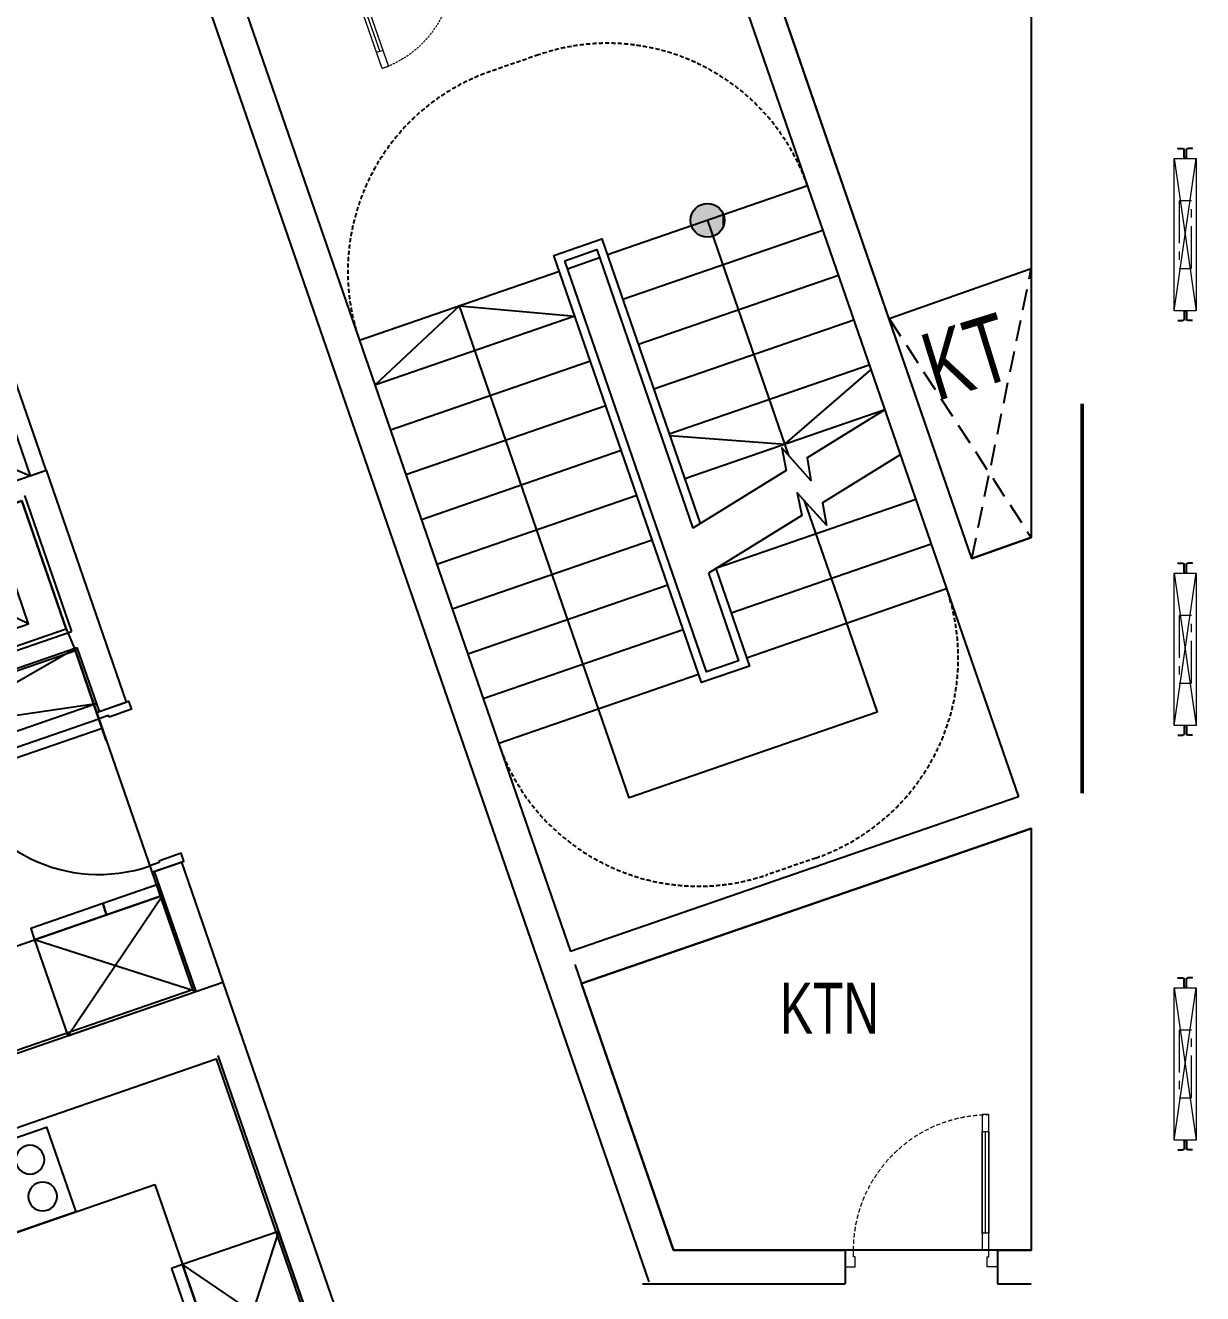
# Model space of a CAD drawing. Header units: millimetres. Extents: x -361702973 to 361248309, y -356458554 to 356543577.
# Drawn here: x 119184 to 126139, y 17413 to 24906 of the extents above; entities that cross this region are included whole.
import ezdxf
from ezdxf.enums import TextEntityAlignment as Align

# ---------------------------------------------------------------- set-up
doc = ezdxf.new("R2010")
doc.units = ezdxf.units.MM
doc.header["$LTSCALE"] = 100
doc.header["$MEASUREMENT"] = 0
for name, pattern in [('ACAD_ISO03W100', [30, 12, -18]), ('Xref_ST_MBDV Cot vach 30.7.2022$0$HIDDEN', [0.375, 0.25, -0.125]), ('Xref_ST_MBDV Cot vach 30.7.2022$0$HIDDEN2', [0.1875, 0.125, -0.0625]), ('Xref_ST_MBDV Cot vach 30.7.2022$0$PHANTOMX2', [5, 2.5, -0.5, 0.5, -0.5, 0.5, -0.5]), ('Xref_ST_MBDV Cot vach 30.7.2022$0$ST_MBDV Cot vach 220803$0$HIDDEN', [0.375, 0.25, -0.125])]:
    doc.linetypes.add(name, pattern=pattern)
for name, color, linetype in [('A-_FURN----_E-_N', 251, 'Continuous'), ('A-_SANIEQPT_E-_N', 251, 'Continuous'), ('A-ANNO-ROOM', 50, 'Continuous'), ('dien tich thong thuy', 3, 'Continuous'), ('IDEA - dim', 251, 'Continuous'), ('KT-Net manh', 139, 'Continuous'), ('KT-Tuong', 1, 'Continuous'), ('truc ky thua', 50, 'Continuous'), ('Xref_ST_MBDV Cot vach 30.7.2022$0$A-FLOR-STRS-ARROW', 8, 'Continuous'), ('Xref_ST_MBDV Cot vach 30.7.2022$0$KT-Khuat', 9, 'Xref_ST_MBDV Cot vach 30.7.2022$0$HIDDEN'), ('Xref_ST_MBDV Cot vach 30.7.2022$0$KT-Net manh', 139, 'Continuous'), ('Xref_ST_MBDV Cot vach 30.7.2022$0$KT-Text', 7, 'Continuous'), ('Xref_ST_MBDV Cot vach 30.7.2022$0$KT-Thay', 7, 'Continuous'), ('Xref_ST_MBDV Cot vach 30.7.2022$0$KT-Tuong', 1, 'Continuous'), ('Xref_ST_MBDV Cot vach 30.7.2022$0$ST_MBDV Cot vach 220803$0$KT-Khuat', 9, 'Xref_ST_MBDV Cot vach 30.7.2022$0$ST_MBDV Cot vach 220803$0$HIDDEN')]:
    doc.layers.add(name, color=color, linetype=linetype)
for name, color, linetype, lineweight in [('Xref_ST_MBDV Cot vach 30.7.2022$0$CUA', 37, 'Continuous', 13), ('Xref_ST_MBDV Cot vach 30.7.2022$0$KT-Net cot vach', 6, 'Continuous', 50), ('Xref_ST_MBDV Cot vach 30.7.2022$0$KT-Noi that', 36, 'Continuous', 9)]:
    doc.layers.add(name, color=color, linetype=linetype, lineweight=lineweight)
doc.styles.add('220126_HDN_HBA typical plan$0$211210_HDN_HBA_TYPICAL PLAN CORE OPT 1$0$HBA-Text', font='GOTHIC.TTF')
doc.styles.add('Xref_ST_MBDV Cot vach 30.7.2022$0$Arial', font='arial.ttf', dxfattribs={"width": 0.7})

# ---------------------------------------------------------------- blocks, each defined once
blk = doc.blocks.new('A$C418F5BC8')
at = {"layer": 'A-ANNO-ROOM', "insert": (648.1, 1090.8), "char_height": 600, "attachment_point": 2, "rotation": 50.44883, "style": '220126_HDN_HBA typical plan$0$211210_HDN_HBA_TYPICAL PLAN CORE OPT 1$0$HBA-Text'}
blk.add_mtext_dynamic_manual_height_columns('SL-S', width=722857412.874, gutter_width=9765.6, heights=[0], dxfattribs=at)
blk = doc.blocks.new('A$C1AAC5519')
at = {"layer": 'A-ANNO-ROOM', "insert": (773, 1216.6), "char_height": 600, "attachment_point": 2, "rotation": 50.44883, "style": '220126_HDN_HBA typical plan$0$211210_HDN_HBA_TYPICAL PLAN CORE OPT 1$0$HBA-Text'}
blk.add_mtext_dynamic_manual_height_columns('1-BR', width=722857412.874, gutter_width=9765.6, heights=[0], dxfattribs=at)
blk = doc.blocks.new('A$C2A6C5140')
at = {"layer": 'A-ANNO-ROOM', "insert": (731.4, 1190, 0), "char_height": 600, "attachment_point": 2, "rotation": 50.44883, "style": '220126_HDN_HBA typical plan$0$211210_HDN_HBA_TYPICAL PLAN CORE OPT 1$0$HBA-Text'}
blk.add_mtext_dynamic_manual_height_columns('2-BR', width=722857412.874, gutter_width=9765.6, heights=[0], dxfattribs=at)
blk = doc.blocks.new('A$C5388591E')
at = {"layer": 'A-ANNO-ROOM', "insert": (894.3, 842.2, 0), "char_height": 600, "attachment_point": 2, "rotation": 1.40647, "style": '220126_HDN_HBA typical plan$0$211210_HDN_HBA_TYPICAL PLAN CORE OPT 1$0$HBA-Text'}
blk.add_mtext_dynamic_manual_height_columns('3-BR', width=722857412.874, gutter_width=9765.6, heights=[0], dxfattribs=at)
blk = doc.blocks.new('A$C21AF0CCA')
at = {"layer": 'A-ANNO-ROOM', "insert": (1197.6, 814.7), "char_height": 600, "attachment_point": 2, "rotation": 0.10543, "style": '220126_HDN_HBA typical plan$0$211210_HDN_HBA_TYPICAL PLAN CORE OPT 1$0$HBA-Text'}
blk.add_mtext_dynamic_manual_height_columns('1-BR+', width=722857412.874, gutter_width=9765.6, heights=[0], dxfattribs=at)
blk = doc.blocks.new('*U114')
for p, q in [((-1260, 525), (-1300, 525)), ((-1280, 100), (-1280, 525)), ((-90, 525), (-50, 525)), ((-70, 100), (-70, 525)), ((-1260, 100), (-1300, 100)), ((-90, 100), (-50, 100))]:
    blk.add_line(p, q)
for points in [[(-1300, 0), (-1260, 0), (-1260, 625), (-1300, 625)], [(-50, 0), (-90, 0), (-90, 625), (-50, 625)], [(-1350, -100), (-1290, -100), (-1290, -40), (-1300, -40), (-1300, 0), (-1350, 0)], [(0, -100), (-60, -100), (-60, -40), (-50, -40), (-50, 0), (0, 0)]]:
    blk.add_lwpolyline(points, close=True)
at = {"linetype": 'Xref_ST_MBDV Cot vach 30.7.2022$0$HIDDEN2'}
for centre, start, end in [((-1300, 0), 0, 89.99996), ((-50, 0), 90.00004, 180)]:
    blk.add_arc(centre, 625, start, end, dxfattribs=at)
blk = doc.blocks.new('*U115')
blk.add_line((70, 100), (70, 700))
for points in [[(50, 0), (50, 800), (90, 800), (90, 0)], [(50, 100), (90, 100), (90, 700), (50, 700)], [(0, -100), (60, -100), (60, -40), (50, -40), (50, 0), (0, 0)], [(900, -100), (840, -100), (840, -40), (850, -40), (850, 0), (900, 0)]]:
    blk.add_lwpolyline(points, close=True)
at = {"linetype": 'Xref_ST_MBDV Cot vach 30.7.2022$0$HIDDEN'}
blk.add_arc((50, 0), 800, 0, 90, dxfattribs=at)
blk = doc.blocks.new('Xref_ST_MBDV Cot vach 30.7.2022$0$TM 1000kg')
at = {"layer": 'Xref_ST_MBDV Cot vach 30.7.2022$0$KT-Noi that', "linetype": 'Continuous'}
for p, q in [((-603.5, 1460, 0), (-574.4, 1460, 0)), ((-603.5, 1456.8, 0), (-603.5, 1460, 0)), ((-603.5, 1456.8, 0), (-574.4, 1456.8, 0)), ((-568.2, 1406.2, 0), (-568.2, 1450.6, 0)), ((-565, 1406.2, 0), (-565, 1450.6, 0)), ((-555, 1406.2, 0), (-555, 1450.6, 0)), ((-551.8, 1406.2, 0), (-551.8, 1450.6, 0)), ((-516.5, 1460, 0), (-545.6, 1460, 0)), ((-516.5, 1456.8, 0), (-545.6, 1456.8, 0)), ((-516.5, 1456.8, 0), (-516.5, 1460, 0)), ((-558, 1403.2, 0), (-562, 1403.2, 0)), ((-558, 1400, 0), (-562, 1400, 0)), ((-568.2, 493.8, 0), (-568.2, 449.4, 0)), ((-565, 493.8, 0), (-565, 449.4, 0)), ((-558, 500, 0), (-562, 500, 0)), ((-558, 496.8, 0), (-562, 496.8, 0)), ((-555, 493.8, 0), (-555, 449.4, 0)), ((-551.8, 493.8, 0), (-551.8, 449.4, 0)), ((-603.5, 443.2, 0), (-574.4, 443.2, 0)), ((-603.5, 440, 0), (-574.4, 440, 0)), ((-516.5, 443.2, 0), (-545.6, 443.2, 0)), ((-516.5, 440, 0), (-545.6, 440, 0))]:
    blk.add_line(p, q, dxfattribs=at)
at = {"layer": 'Xref_ST_MBDV Cot vach 30.7.2022$0$KT-Noi that', "linetype": 'Xref_ST_MBDV Cot vach 30.7.2022$0$HIDDEN', "ltscale": 500}
for p, q in [((-495, 1400, 0), (-625, 500, 0)), ((-495, 500, 0), (-625, 1400, 0))]:
    blk.add_line(p, q, dxfattribs=at)
at = {"layer": 'Xref_ST_MBDV Cot vach 30.7.2022$0$KT-Noi that', "linetype": 'Continuous', "ltscale": 2, "elevation": 0}
blk.add_lwpolyline([(-495, 1400), (-625, 1400), (-625, 500), (-495, 500)], close=True, dxfattribs=at)
at = {"layer": 'Xref_ST_MBDV Cot vach 30.7.2022$0$KT-Noi that', "linetype": 'Xref_ST_MBDV Cot vach 30.7.2022$0$PHANTOMX2', "elevation": 0}
blk.add_lwpolyline([(-524, 1150), (-524, 750), (-596, 750), (-596, 1150)], close=True, dxfattribs=at)
at = {"layer": 'Xref_ST_MBDV Cot vach 30.7.2022$0$KT-Noi that', "linetype": 'Continuous'}
for centre, radius, start, end in [((-574.4, 1450.6, 0), 9.4, 0, 90), ((-574.4, 1450.6, 0), 6.2, 0, 90), ((-545.6, 1450.6, 0), 9.4, 90, 180), ((-545.6, 1450.6, 0), 6.2, 90, 180), ((-562, 1406.2, 0), 6.2, 180, 270), ((-562, 1406.2, 0), 3, 180, 270), ((-558, 1406.2, 0), 3, 270, 0), ((-558, 1406.2, 0), 6.2, 270, 0), ((-562, 493.8, 0), 6.2, 90, 180), ((-562, 493.8, 0), 3, 90, 180), ((-558, 493.8, 0), 6.2, 0, 90), ((-558, 493.8, 0), 3, 0, 90), ((-574.4, 449.4, 0), 6.2, 270, 0), ((-574.4, 449.4, 0), 9.4, 270, 0), ((-545.6, 449.4, 0), 9.4, 180, 270), ((-545.6, 449.4, 0), 6.2, 180, 270)]:
    blk.add_arc(centre, radius, start, end, dxfattribs=at)
blk = doc.blocks.new('17')
at = {"layer": 'A-_FURN----_E-_N', "linetype": 'Continuous'}
for points in [[(2975, 395), (2975, 995), (2375, 995), (2375, 395)], [(0, 170), (600, 170), (600, 970), (0, 970)], [(600, 520), (670, 520), (670, 970), (600, 970)], [(600, 170), (670, 170), (670, 520), (600, 520)]]:
    blk.add_lwpolyline(points, close=True, dxfattribs=at)
at = {"layer": 'IDEA - dim'}
blk.add_line((1800, 2005), (1800, 170), dxfattribs=at)
for points in [[(1575, 185), (2135, 185), (2135, 2070), (2275, 2070), (2275, 195), (3075, 195), (3075, 995), (3875, 995), (3875, 3695), (2275, 3695), (2275, 2790), (2135, 2790), (2135, 3835), (2265, 3835), (2265, 3695), (2275, 3695)], [(600, 3820), (600, 970)], [(2275, 2055), (2275, 195), (3075, 195), (3075, 995), (3875, 995), (3875, 3695), (2275, 3695), (2275, 2805)], [(600, 970), (0, 970)], [(3900, 100), (3200, 100), (3200, 0), (3900, 0)]]:
    blk.add_lwpolyline(points, dxfattribs=at)
for points in [[(1710, 1105), (1710, 185), (1650, 185), (1650, 1105)], [(800, 125), (790, 125), (790, 185), (750, 185), (750, -15), (800, -15)], [(1700, 125), (1710, 125), (1710, 185), (1750, 185), (1750, -15), (1700, -15)]]:
    blk.add_lwpolyline(points, close=True, dxfattribs=at)
blk.add_arc((1710, 185), 920, 90, 180, dxfattribs=at)
at = {"layer": 'KT-Net manh', "linetype": 'ACAD_ISO03W100', "ltscale": 4}
for p, q in [((2375, 395), (2975, 995)), ((0, 170), (600, 970)), ((0, 970), (600, 170))]:
    blk.add_line(p, q, dxfattribs=at)
for points in [[(1800, 2005), (2150, 170)], [(2150, 2005), (1800, 170)]]:
    blk.add_lwpolyline(points, dxfattribs=at)
at = {"layer": 'KT-Tuong'}
for p, q in [((2150, 2055), (2150, 170)), ((2250, 2055), (2250, 170)), ((3200, 870), (3200, 0)), ((3100, 170), (2250, 170))]:
    blk.add_line(p, q, dxfattribs=at)
for points in [[(0, 9600), (0, 0)], [(750, 170), (0, 170)], [(750, 170), (750, 0)], [(2150, 170), (1750, 170), (1750, 0)], [(750, 0), (0, 0)], [(3200, 0), (1750, 0)]]:
    blk.add_lwpolyline(points, dxfattribs=at)
at = {"layer": 'Xref_ST_MBDV Cot vach 30.7.2022$0$KT-Khuat', "linetype": 'Xref_ST_MBDV Cot vach 30.7.2022$0$HIDDEN', "ltscale": 5}
blk.add_line((3900, 870), (3200, 100), dxfattribs=at)
blk = doc.blocks.new('*U147')
at = {"ltscale": 5}
blk.add_lwpolyline([(305, -530), (305, 0), (-305, 0), (-305, -530)], close=True, dxfattribs=at)
for centre in [(-150, -150), (150, -150), (-150, -380), (150, -380)]:
    blk.add_circle(centre, 85, dxfattribs=at)
blk = doc.blocks.new('22')
at = {"layer": 'A-_FURN----_E-_N', "linetype": 'Continuous'}
for points in [[(-2240.3, 2101.1), (-2806.4, 1902.1), (-2540.9, 1147.4), (-1974.9, 1346.5)], [(-2806.4, 1902.1), (-2872.4, 1878.9), (-2756.3, 1548.7), (-2690.2, 1571.9)]]:
    blk.add_lwpolyline(points, close=True, dxfattribs=at)
at = {"layer": 'IDEA - dim'}
for p, q in [((-4698.6, 1766.7), (-2972.2, 2373.8)), ((-2972.2, 2373.8), (-2540.9, 1147.4))]:
    blk.add_line(p, q, dxfattribs=at)
at = {"layer": 'KT-Net manh', "linetype": 'ACAD_ISO03W100', "ltscale": 4}
for p, q in [((-2240.3, 2101.1), (-2540.9, 1147.4)), ((-1974.9, 1346.5), (-2806.4, 1902.1))]:
    blk.add_line(p, q, dxfattribs=at)
at = {"layer": 'KT-Tuong'}
for p, q in [((-2577.6, 3572.6), (-1731.6, 1167)), ((-2605.3, 3138.8), (-1892, 1110.6))]:
    blk.add_line(p, q, dxfattribs=at)
at = {"layer": 'A-_SANIEQPT_E-_N', "linetype": 'Continuous', "xscale": -0.9999999999999989, "rotation": 19.37543935912716}
blk.add_blockref('*U147', (-3902.8, 2608.4), dxfattribs=at)

msp = doc.modelspace()

# ---------------------------------------------------------------- hatches: boundary and pattern name
at = {"layer": 'Xref_ST_MBDV Cot vach 30.7.2022$0$KT-Net manh'}
h = msp.add_hatch(color=256, dxfattribs=at)
edge = h.paths.add_edge_path(flags=0)
edge.add_arc((123213.7, 23754.3), 100, 199.04714, 559.04714)
h = msp.add_hatch(color=256, dxfattribs=at)
edge = h.paths.add_edge_path(flags=0)
edge.add_arc((123213.7, 23754.3), 100, 199.04714, 559.04714)
msp.add_hatch(color=256, dxfattribs=at).paths.add_polyline_path([(123211.8, 23854.3), (123153.4, 23834.1), (123118, 23783.5), (123119.1, 23721.7), (123156.4, 23672.3), (123215.5, 23654.3), (123273.9, 23674.5), (123309.3, 23725.1), (123308.2, 23786.9), (123271, 23836.3)], flags=0)
msp.add_hatch(color=256, dxfattribs=at).paths.add_polyline_path([(123211.8, 23854.3), (123153.4, 23834.1), (123118, 23783.5), (123119.1, 23721.7), (123156.4, 23672.3), (123215.5, 23654.3), (123273.9, 23674.5), (123309.3, 23725.1), (123308.2, 23786.9), (123271, 23836.3)], flags=0)

# ---------------------------------------------------------------- linework, layer by layer
at = {"layer": 'Defpoints', "elevation": 0}
for points in [[(122678.3, 27832.9), (124001.6, 28289.8), (125127, 25030.3), (125127, 21879.5), (124776.3, 21756.2)], [(122469.7, 19244.6), (125127, 20162), (125127, 17670.4), (123013.1, 17670.4)]]:
    msp.add_lwpolyline(points, close=True, dxfattribs=at)
at = {"layer": 'truc ky thua', "elevation": 0}
msp.add_lwpolyline([(122469.7, 19244.6), (125127, 20162), (125127, 17670.4), (123013.1, 17670.4)], close=True, dxfattribs=at)
at = {"layer": 'Xref_ST_MBDV Cot vach 30.7.2022$0$A-FLOR-STRS-ARROW', "elevation": 0}
for points in [[(124261.4, 22634.9), (123802.1, 22351.6), (123825.2, 22218), (123652.3, 22410.6), (123679.2, 22275.8), (123127.5, 21935.4)], [(124353, 22369.4), (123893.8, 22086.1), (123916.9, 21952.5), (123743.9, 22145.1), (123770.9, 22010.3), (123219.2, 21669.9)]]:
    msp.add_lwpolyline(points, dxfattribs=at)
at = {"layer": 'Xref_ST_MBDV Cot vach 30.7.2022$0$KT-Net cot vach', "elevation": 0}
msp.add_lwpolyline([(125427, 22670.4), (125427, 20370.4)], dxfattribs=at)
at = {"layer": 'Xref_ST_MBDV Cot vach 30.7.2022$0$KT-Net manh'}
msp.add_line((123309.3, 23725.1), (123308.2, 23786.9), dxfattribs=at)
msp.add_line((123309.3, 23725.1), (123308.2, 23786.9), dxfattribs=at)
at = {"layer": 'Xref_ST_MBDV Cot vach 30.7.2022$0$KT-Net manh', "linetype": 'Xref_ST_MBDV Cot vach 30.7.2022$0$HIDDEN', "elevation": 0}
for points in [[(123804.4, 23958.3, 0.414131), (122215.2, 24732), (121931.1, 24633.9, 0.414131), (121157.7, 23044.5, 1.000029)], [(124626.8, 21576.2, -0.414131), (123853.5, 19986.8), (123569.4, 19888.7, -0.414131), (121980.1, 20662.5, -1.000029)]]:
    msp.add_lwpolyline(points, format="xyb", dxfattribs=at)
at = {"layer": 'Xref_ST_MBDV Cot vach 30.7.2022$0$KT-Net manh', "elevation": 0}
for points in [[(123213.7, 23754.3), (123693.4, 22364.8)], [(121249.1, 22779.8), (121748.5, 23248.5), (122430.7, 23187.8)], [(123785.1, 22099.3), (123996.9, 21485.7), (124029.5, 21391.2), (124217.2, 20847.7), (122752, 20341.9), (121748.5, 23248.5)], [(122991.4, 22483), (123670.5, 22431), (124179.8, 22871.2)]]:
    msp.add_lwpolyline(points, dxfattribs=at)
at = {"layer": 'Xref_ST_MBDV Cot vach 30.7.2022$0$KT-Net manh'}
msp.add_circle((123213.7, 23754.3), 100, dxfattribs=at)
msp.add_circle((123213.7, 23754.3), 100, dxfattribs=at)
at = {"layer": 'Xref_ST_MBDV Cot vach 30.7.2022$0$KT-Thay', "extrusion": (-1.21212e-08, -4.22423e-09, 1)}
for p, q in [((123804.4, 23958.3), (122622.9, 23550.3)), ((123895.8, 23693.6), (122714.3, 23285.7)), ((122339.3, 23452.4), (121157.7, 23044.5)), ((123987.2, 23428.9), (122805.6, 23021)), ((122430.7, 23187.8), (121249.1, 22779.8)), ((124078.6, 23164.3), (122897, 22756.3)), ((122522.1, 22923.1), (121340.5, 22515.2)), ((124170, 22899.6), (122988.4, 22491.7)), ((122613.4, 22658.4), (121431.9, 22250.5)), ((124261.3, 22634.9), (123079.8, 22227)), ((122704.8, 22393.8), (121523.3, 21985.8)), ((122796.2, 22129.1), (121614.6, 21721.2)), ((124444.1, 22105.6), (123262.5, 21697.6)), ((122887.6, 21864.4), (121706, 21456.5)), ((124535.5, 21840.9), (123353.9, 21433)), ((122978.9, 21599.7), (121797.4, 21191.8)), ((124626.8, 21576.2), (123445.3, 21168.3)), ((123070.3, 21335.1), (121888.8, 20927.1)), ((123161.7, 21070.4), (121980.1, 20662.5))]:
    msp.add_line(p, q, dxfattribs=at)
at = {"layer": 'Xref_ST_MBDV Cot vach 30.7.2022$0$KT-Thay'}
for p, q in [((122386.6, 23468.8), (122575.6, 23534)), ((124286.8, 23174.1), (125127, 23469.6))]:
    msp.add_line(p, q, dxfattribs=at)
at = {"layer": 'Xref_ST_MBDV Cot vach 30.7.2022$0$KT-Thay', "elevation": 0}
for points in [[(123262.8, 21696.8), (123461.6, 21121), (123178, 21023.1), (122306.7, 23547), (122590.2, 23644.9), (123171.1, 21962.3)], [(123219.2, 21669.9), (123398, 21152), (123209, 21086.7), (122370.3, 23516), (122559.3, 23581.3), (123127.5, 21935.4)]]:
    msp.add_lwpolyline(points, dxfattribs=at)
at = {"layer": 'Xref_ST_MBDV Cot vach 30.7.2022$0$KT-Tuong'}
for p, q in [((124776.3, 21756.2), (122678.3, 27832.9)), ((123119.1, 25943.3), (125051.1, 20347.4)), ((120159.4, 25323.5), (122866.4, 17482.5)), ((120472.4, 25029.5), (122404.4, 19433.6)), ((124776.3, 21756.2), (125127, 21879.5)), ((125051.1, 20347.4), (122404.4, 19433.6)), ((125127, 20162), (122469.7, 19244.6)), ((122430.4, 19358.2), (123013.1, 17670.4)), ((123013.1, 17670.4), (124027, 17670.4)), ((124027, 17670.4), (124027, 17470.4)), ((124927, 17670.4), (124927, 17470.4)), ((124927, 17670.4), (125127, 17670.4)), ((122830.8, 17470.4), (124027, 17470.4)), ((124927, 17470.4), (125127, 17470.4))]:
    msp.add_line(p, q, dxfattribs=at)
at = {"layer": 'Xref_ST_MBDV Cot vach 30.7.2022$0$ST_MBDV Cot vach 220803$0$KT-Khuat', "linetype": 'Xref_ST_MBDV Cot vach 30.7.2022$0$ST_MBDV Cot vach 220803$0$HIDDEN', "ltscale": 5}
for p, q in [((124776.3, 21756.2), (125127, 23469.6)), ((124286.8, 23174.1), (125127, 21879.5))]:
    msp.add_line(p, q, dxfattribs=at)

# ---------------------------------------------------------------- block references
at = {"layer": 'A-ANNO-ROOM'}
for p in [(-193366.6, 192838, 0), (-194725.1, 187914.8, 0), (-204628.5, 156603.4, 0), (-263479.6, 50485.1, 0), (-269121.2, 49296.6, 0), (-249390.3, 45734.4, 0), (-231828.1, 44407.8, 0), (-260545.4, 42210.5, 0), (-266006, 40714.4, 0), (-231175.9, 40645.5, 0), (-228303.7, 35687.8, 0)]:
    msp.add_blockref('A$C21AF0CCA', p, dxfattribs=at)
at = {"layer": 'dien tich thong thuy'}
for name, p, rotation in [('A$C2A6C5140', (-235738.1, 62244.3, 0), 310.9576437198666), ('A$C2A6C5140', (-226972, 58672.5, 0), 310.9576437198666), ('A$C2A6C5140', (-182858.2, 33888.1, 0), 310.9576437198666), ('A$C2A6C5140', (-203397, 23120.6, 0), 310.9576437198666), ('A$C2A6C5140', (-180585.3, 23151.3, 0), 310.9576437198666), ('A$C2A6C5140', (-196571, 22922.7, 0), 310.9576437198666), ('A$C418F5BC8', (-247792.3, 59981.5, 0), 309.6632197063607), ('A$C418F5BC8', (-251962.3, 57974.8, 0), 309.6632197063607), ('A$C418F5BC8', (-255726.3, 56926.2, 0), 309.6632197063607), ('A$C418F5BC8', (-259675.3, 55322.6, 0), 309.6632197063607), ('A$C1AAC5519', (-244713, 48430.2, 0), 309.6566028083925), ('A$C1AAC5519', (-223357.5, 48059.8, 0), 309.6566028083925), ('A$C1AAC5519', (-221487.8, 45005.6, 0), 309.6566028083925), ('A$C418F5BC8', (-197487.1, 33411.5, 0), 309.6632197063607), ('A$C418F5BC8', (-193448.7, 33349.4, 0), 309.6632197063607), ('A$C418F5BC8', (-201711.8, 33256.2, 0), 309.6632197063607), ('A$C418F5BC8', (-206278.2, 33163.1, 0), 309.6632197063607), ('A$C1AAC5519', (-271599.9, 39640.3, 0), 309.6566028083925), ('A$C418F5BC8', (-226889, 31090.3, 0), 309.6632197063607), ('A$C1AAC5519', (-217339.7, 23702.3, -0.3), 309.6566028083925), ('A$C1AAC5519', (-211634.6, 23442.2, 0), 309.6566028083925), ('A$C1AAC5519', (-187964.1, 23164.1, 0), 309.6566028083925)]:
    msp.add_blockref(name, p, dxfattribs=dict(at, rotation=rotation))
for name, p in [('A$C418F5BC8', (-197463.7, 182913.5, 0)), ('A$C418F5BC8', (-200259, 179138.7, 0)), ('A$C2A6C5140', (-188160, 177105.6, 0)), ('A$C418F5BC8', (-200994.9, 174771.9, 0)), ('A$C2A6C5140', (-234759.5, 172444.9, 0)), ('A$C418F5BC8', (-200719.9, 170423.8, 0)), ('A$C2A6C5140', (-190797.8, 169517.5, 0)), ('A$C1AAC5519', (-230168, 167012, 0)), ('A$C418F5BC8', (-202290, 165833.6, 0)), ('A$C1AAC5519', (-241412.8, 165333.8, 0)), ('A$C418F5BC8', (-226321.6, 164849, 0)), ('A$C418F5BC8', (-223174.5, 162010.2, 0.1)), ('A$C418F5BC8', (-203583.9, 161846.9, 0)), ('A$C418F5BC8', (-244807.2, 161329.3, 0.1)), ('A$C2A6C5140', (-193344.5, 160504.9, 0)), ('A$C418F5BC8', (-219934.2, 159334.2, 0.1)), ('A$C1AAC5519', (-248428.9, 157037.2, 0)), ('A$C1AAC5519', (-252286.3, 152336.2, 0)), ('A$C2A6C5140', (-195752.5, 151816, 0)), ('A$C418F5BC8', (-228142.2, 149140, 0.1)), ('A$C1AAC5519', (-255923.8, 147682, 0)), ('A$C418F5BC8', (-224737.6, 146340.2, 0.1)), ('A$C2A6C5140', (-198038.4, 144981, 0)), ('A$C418F5BC8', (-221724.6, 144236.9, 0)), ('A$C1AAC5519', (-260576.9, 142107.7, 0)), ('A$C418F5BC8', (-245667.6, 140788.5, 0)), ('A$C418F5BC8', (-263605.5, 138503.3, 0.1)), ('A$C2A6C5140', (-199977, 137220.1, 0)), ('A$C418F5BC8', (-247616.1, 136995.9, 0)), ('A$C418F5BC8', (-266636.7, 135433.6, 0)), ('A$C1AAC5519', (-268569.2, 131058, 0)), ('A$C418F5BC8', (-252583.2, 130659.5, 0)), ('A$C418F5BC8', (-256446.3, 127486.8, 0)), ('A$C418F5BC8', (-258903, 124459.9, 0.1)), ('A$C2A6C5140', (-265461.2, 122023.7, 0)), ('A$C5388591E', (-193808.8, 199941.2, 0)), ('A$C5388591E', (-210573.6, 135718.1, 0)), ('A$C5388591E', (-276921.9, 49051.5, 0)), ('A$C5388591E', (-224277.6, 23412.8, 0))]:
    msp.add_blockref(name, p, dxfattribs=at)
at = {"layer": 'Xref_ST_MBDV Cot vach 30.7.2022$0$CUA', "xscale": -1, "rotation": 199.0471379539868}
msp.add_blockref('*U114', (122315.7, 25665.9), dxfattribs=at)
at = {"layer": 'Xref_ST_MBDV Cot vach 30.7.2022$0$CUA', "xscale": -1}
msp.add_blockref('*U115', (124927, 17670.4), dxfattribs=at)
at = {"layer": 'Xref_ST_MBDV Cot vach 30.7.2022$0$KT-Noi that', "xscale": -1}
for p in [(125477, 22720.4, 0), (125477, 20270.4, 0), (125477, 17820.4, 0)]:
    msp.add_blockref('Xref_ST_MBDV Cot vach 30.7.2022$0$TM 1000kg', p, dxfattribs=at)

# ---------------------------------------------------------------- texts
at = {"layer": 'Xref_ST_MBDV Cot vach 30.7.2022$0$KT-Text', "extrusion": (-7.82116e-08, -2.35248e-08, 1), "style": 'Xref_ST_MBDV Cot vach 30.7.2022$0$Arial', "width": 0.7}
msp.add_text('KT', height=400, rotation=17.17014, dxfattribs=at).set_placement((124805.6, 22758.6, 0), align=Align.CENTER)
at = {"layer": 'Xref_ST_MBDV Cot vach 30.7.2022$0$KT-Text', "extrusion": (-8.17004e-08, 7.19062e-10, 1), "insert": (123934.9, 18949.8, 0), "char_height": 300, "attachment_point": 8, "text_direction": (1, 0, 0), "style": 'Xref_ST_MBDV Cot vach 30.7.2022$0$Arial'}
msp.add_mtext_dynamic_manual_height_columns('KTN', width=2465.018, gutter_width=6.25, heights=[0], dxfattribs=at)

# ---------------------------------------------------------------- next in the draw order: block references
at = {"layer": 'IDEA - dim', "rotation": 109.0471379204444}
msp.add_blockref('17', (120350.7, 19253.6), dxfattribs=at)

# ---------------------------------------------------------------- next in the draw order: linework, layer by layer
at = {"layer": 'dien tich thong thuy', "elevation": 0}
for points in [[(115590.1, 21720.2), (115593.4, 21710.6), (118145.6, 22591.7), (118406.7, 21835.5), (119162.9, 22096.6), (119424, 21340.4), (119479.1, 21211.3), (119609.6, 20833.2), (119926.2, 19916.3), (120170.9, 19207.4), (111474.6, 16205.2), (110211.6, 19863.3), (115590.1, 21720.2)], [(113666.1, 9857.5), (111615, 15798.5), (114261.7, 16712.3), (114186.6, 16929.7), (117372.1, 18029.5), (117447.2, 17812.1), (120311.2, 18801.1), (121012.9, 16768.6), (121378.4, 15710), (121562.8, 15175.9), (120745.2, 14893.6), (120875.7, 14515.5), (121765.8, 14822.8), (122451.9, 14818.7), (122451.9, 12553.8), (122704.9, 12552.4), (122693.7, 10585.6), (122463.7, 10585.6), (122447.6, 7783.8), (116562.7, 7817.5)]]:
    msp.add_lwpolyline(points, dxfattribs=at)

# ---------------------------------------------------------------- next in the draw order: block references
at = {"layer": 'dien tich thong thuy', "rotation": 359.6716985285339}
msp.add_blockref('22', (122907.8, 15666.3), dxfattribs=at)

doc.saveas('drawing.dxf')
